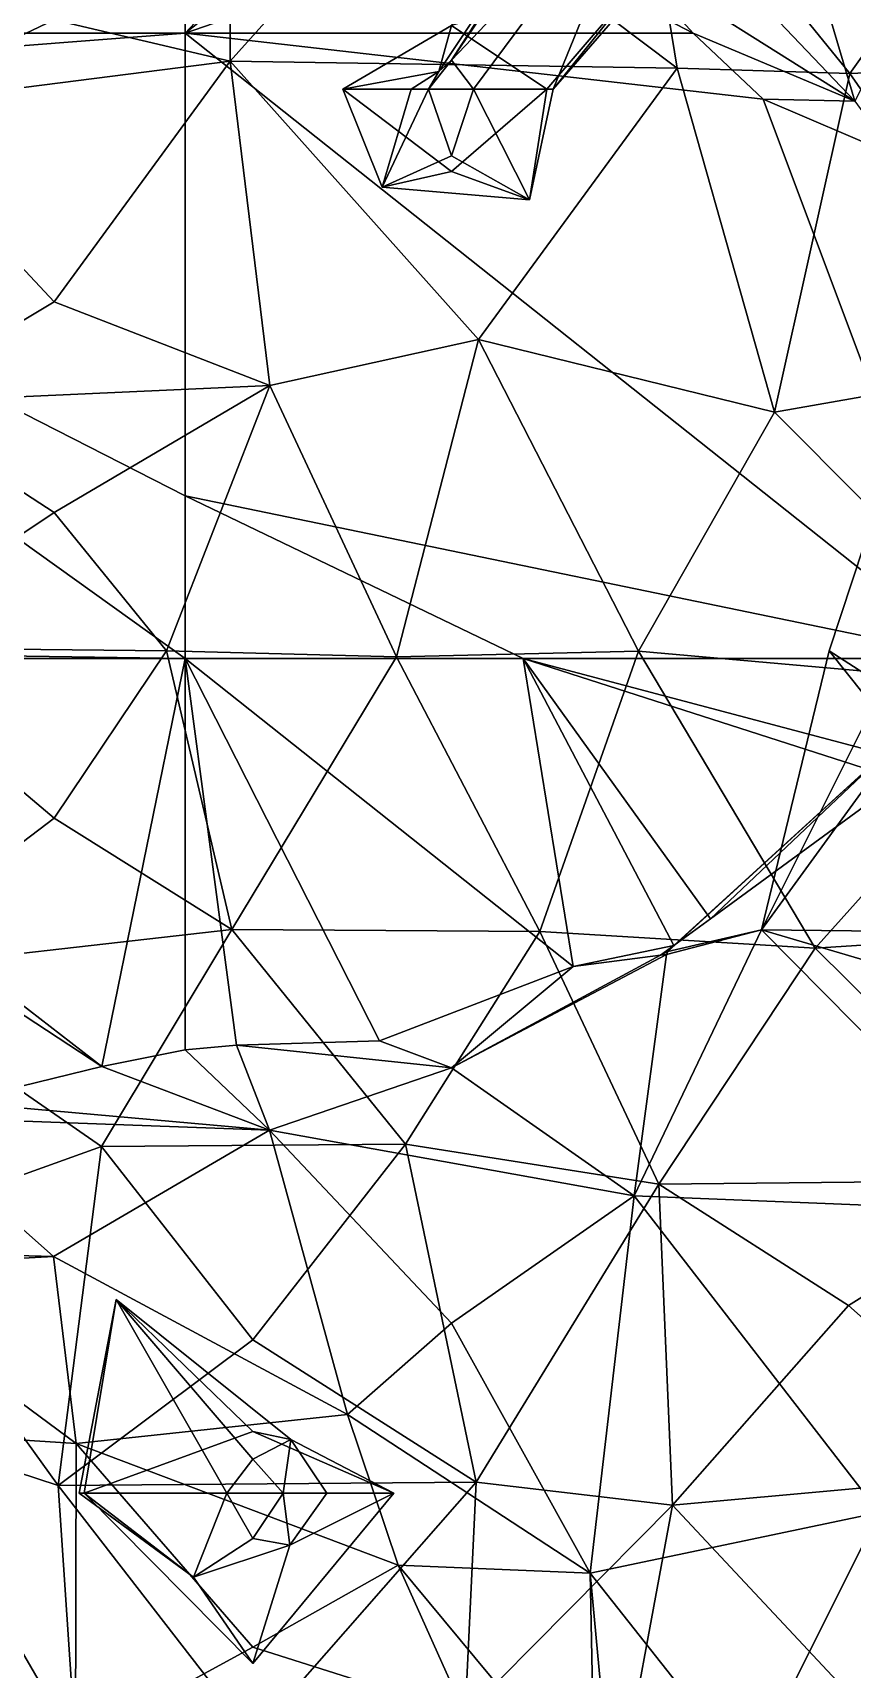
# Model space of a CAD drawing. Extents: x 290034 to 295698, y 4553723 to 4561693.
# Drawn here: x 295160.3 to 295212.3, y 4559483.7 to 4559587.6 of the extents above; entities that cross this region are included whole.
import ezdxf

# ---------------------------------------------------------------- set-up
doc = ezdxf.new("R2010")
doc.units = 0
doc.layers.add('Au_ppm_Pref_-_0_2', color=7, linetype='CONTINUOUS')

msp = doc.modelspace()

# ---------------------------------------------------------------- linework, layer by layer
at = {"layer": 'Au_ppm_Pref_-_0_2'}
for points in [[(295172.85, 4559585.78, 1865.25), (295172.92, 4559603.34, 1860.16), (295161.7, 4559588.42, 1860.48)], [(295172.85, 4559585.78, 1865.25), (295184.06, 4559598.28, 1862.43), (295172.92, 4559603.34, 1860.16)], [(295170, 4559602.67, 1895.47), (295170, 4559587.56, 1896.41), (295120, 4559587.56, 1896.36)], [(295120, 4559587.56, 1896.36), (295120, 4559595.63, 1895.47), (295170, 4559602.67, 1895.47)], [(295161.7, 4559588.42, 1860.48), (295152.36, 4559601.82, 1860.54), (295150.09, 4559582.88, 1863.43)], [(295183.37, 4559601.87, 1896.07), (295170, 4559587.56, 1896.41), (295170, 4559602.67, 1895.47)], [(295184.98, 4559599.45, 1896.29), (295170, 4559587.56, 1896.41), (295183.37, 4559601.87, 1896.07)], [(295201.23, 4559585.35, 1865.04), (295198.55, 4559601.83, 1857.66), (295184.06, 4559598.28, 1862.43)], [(295197.24, 4559601.82, 1882.77), (295186.1, 4559585.14, 1882.77), (295186.9, 4559588.04, 1884.11)], [(295197.24, 4559601.82, 1882.77), (295186.9, 4559585.85, 1882.15), (295186.1, 4559585.14, 1882.77)], [(295197.24, 4559601.82, 1882.77), (295197.7, 4559601.82, 1881.92), (295186.9, 4559585.85, 1882.15)], [(295199.5, 4559599.08, 1881.85), (295186.9, 4559585.85, 1882.15), (295197.7, 4559601.82, 1881.92)], [(295212.18, 4559585, 1860.44), (295224.39, 4559602.11, 1858.14), (295198.55, 4559601.83, 1857.66)], [(295212.18, 4559585, 1860.44), (295198.55, 4559601.83, 1857.66), (295201.23, 4559585.35, 1865.04)], [(295224.39, 4559602.11, 1858.14), (295212.18, 4559585, 1860.44), (295237.99, 4559586.08, 1859.83)], [(295197.63, 4559592.61, 1896.78), (295196.81, 4559599.72, 1893.85), (295212.5, 4559583.25, 1894.43)], [(295208.51, 4559596.74, 1888.71), (295212.5, 4559583.25, 1894.43), (295196.81, 4559599.72, 1893.85)], [(295170, 4559587.56, 1896.41), (295184.98, 4559599.45, 1896.29), (295189.38, 4559594.27, 1896.56)], [(295199.5, 4559599.08, 1881.85), (295188.31, 4559584, 1882.1), (295186.9, 4559585.85, 1882.15)], [(295199.5, 4559599.08, 1881.85), (295193.35, 4559584, 1882.77), (295188.31, 4559584, 1882.1)], [(295199.5, 4559599.08, 1881.85), (295203.68, 4559595.91, 1882.77), (295193.35, 4559584, 1882.77)], [(295172.85, 4559585.78, 1865.25), (295201.23, 4559585.35, 1865.04), (295184.06, 4559598.28, 1862.43)], [(295212.5, 4559583.25, 1894.43), (295208.51, 4559596.74, 1888.71), (295217.79, 4559593.78, 1888.71)], [(295199.5, 4559591.64, 1886.16), (295193.35, 4559584, 1882.77), (295203.68, 4559595.91, 1882.77)], [(295170, 4559587.56, 1896.41), (295189.38, 4559594.27, 1896.56), (295202.24, 4559587.56, 1897.05)], [(295202.24, 4559587.56, 1897.05), (295189.38, 4559594.27, 1896.56), (295197.63, 4559592.61, 1896.78)], [(295197.63, 4559592.61, 1896.78), (295212.5, 4559583.25, 1894.43), (295202.24, 4559587.56, 1897.05)], [(295199.5, 4559591.64, 1886.16), (295186.9, 4559588.04, 1884.11), (295192.95, 4559584, 1885.62)], [(295199.5, 4559591.64, 1886.16), (295192.95, 4559584, 1885.62), (295193.35, 4559584, 1882.77)], [(295172.85, 4559585.78, 1865.25), (295161.7, 4559588.42, 1860.48), (295150.09, 4559582.88, 1863.43)], [(295120, 4559583.71, 1895.47), (295120, 4559587.56, 1896.36), (295170, 4559587.56, 1896.41)], [(295170, 4559587.56, 1896.41), (295170, 4559558.2, 1895.47), (295120, 4559583.71, 1895.47)], [(295206.69, 4559583.38, 1896.98), (295170, 4559587.56, 1896.41), (295202.24, 4559587.56, 1897.05)], [(295220, 4559547.87, 1895.91), (295170, 4559587.56, 1896.41), (295206.69, 4559583.38, 1896.98)], [(295170, 4559558.2, 1895.47), (295170, 4559587.56, 1896.41), (295220, 4559547.87, 1895.91)], [(295186.1, 4559585.14, 1882.77), (295180.02, 4559584, 1886.01), (295186.9, 4559588.04, 1884.11)], [(295192.95, 4559584, 1885.62), (295186.9, 4559588.04, 1884.11), (295180.02, 4559584, 1886.01)], [(295202.24, 4559587.56, 1897.05), (295212.5, 4559583.25, 1894.43), (295206.69, 4559583.38, 1896.98)], [(295172.85, 4559585.78, 1865.25), (295150.09, 4559582.88, 1863.43), (295161.7, 4559570.52, 1866.39)], [(295172.85, 4559585.78, 1865.25), (295161.7, 4559570.52, 1866.39), (295175.38, 4559565.2, 1871.66)], [(295172.85, 4559585.78, 1865.25), (295175.38, 4559565.2, 1871.66), (295188.63, 4559568.12, 1866.41)], [(295172.85, 4559585.78, 1865.25), (295188.63, 4559568.12, 1866.41), (295201.23, 4559585.35, 1865.04)], [(295186.1, 4559585.14, 1882.77), (295186.9, 4559585.85, 1882.15), (295185.44, 4559584, 1882.08)], [(295186.9, 4559585.85, 1882.15), (295188.31, 4559584, 1882.1), (295185.44, 4559584, 1882.08)], [(295188.63, 4559568.12, 1866.41), (295207.41, 4559563.5, 1863.29), (295201.23, 4559585.35, 1865.04)], [(295212.18, 4559585, 1860.44), (295201.23, 4559585.35, 1865.04), (295207.41, 4559563.5, 1863.29)], [(295212.18, 4559585, 1860.44), (295225, 4559566.6, 1861.43), (295237.99, 4559586.08, 1859.83)], [(295186.1, 4559585.14, 1882.77), (295184.34, 4559584, 1882.77), (295180.02, 4559584, 1886.01)], [(295186.1, 4559585.14, 1882.77), (295185.44, 4559584, 1882.08), (295184.34, 4559584, 1882.77)], [(295212.18, 4559585, 1860.44), (295207.41, 4559563.5, 1863.29), (295225, 4559566.6, 1861.43)], [(295170, 4559547.87, 1895.14), (295131.16, 4559548.45, 1889.12), (295120, 4559583.71, 1895.47)], [(295120, 4559583.71, 1895.47), (295170, 4559558.2, 1895.47), (295170, 4559547.87, 1895.14)], [(295182.51, 4559577.8, 1882.77), (295180.02, 4559584, 1886.01), (295184.34, 4559584, 1882.77)], [(295182.51, 4559577.8, 1882.77), (295186.9, 4559578.78, 1884.51), (295180.02, 4559584, 1886.01)], [(295186.9, 4559578.78, 1884.51), (295192.95, 4559584, 1885.62), (295180.02, 4559584, 1886.01)], [(295184.34, 4559584, 1882.77), (295185.44, 4559584, 1882.08), (295182.51, 4559577.8, 1882.77)], [(295182.51, 4559577.8, 1882.77), (295185.44, 4559584, 1882.08), (295186.9, 4559579.77, 1881.35)], [(295188.31, 4559584, 1882.1), (295186.9, 4559579.77, 1881.35), (295185.44, 4559584, 1882.08)], [(295191.86, 4559576.99, 1882.77), (295192.95, 4559584, 1885.62), (295186.9, 4559578.78, 1884.51)], [(295191.86, 4559576.99, 1882.77), (295186.9, 4559579.77, 1881.35), (295188.31, 4559584, 1882.1)], [(295191.86, 4559576.99, 1882.77), (295188.31, 4559584, 1882.1), (295193.35, 4559584, 1882.77)], [(295193.35, 4559584, 1882.77), (295192.95, 4559584, 1885.62), (295191.86, 4559576.99, 1882.77)], [(295220, 4559547.87, 1895.91), (295206.69, 4559583.38, 1896.98), (295214.99, 4559579.83, 1897.02)], [(295212.5, 4559583.25, 1894.43), (295214.99, 4559579.83, 1897.02), (295206.69, 4559583.38, 1896.98)], [(295150.09, 4559582.88, 1863.43), (295150.99, 4559564.1, 1869.61), (295161.7, 4559570.52, 1866.39)], [(295182.51, 4559577.8, 1882.77), (295186.9, 4559579.77, 1881.35), (295191.86, 4559576.99, 1882.77)], [(295191.86, 4559576.99, 1882.77), (295186.9, 4559578.78, 1884.51), (295182.51, 4559577.8, 1882.77)], [(295161.7, 4559570.52, 1866.39), (295150.99, 4559564.1, 1869.61), (295175.38, 4559565.2, 1871.66)], [(295183.42, 4559547.98, 1869.05), (295188.63, 4559568.12, 1866.41), (295175.38, 4559565.2, 1871.66)], [(295198.78, 4559548.35, 1864.56), (295188.63, 4559568.12, 1866.41), (295183.42, 4559547.98, 1869.05)], [(295207.41, 4559563.5, 1863.29), (295188.63, 4559568.12, 1866.41), (295198.78, 4559548.35, 1864.56)], [(295225, 4559566.6, 1861.43), (295207.41, 4559563.5, 1863.29), (295224.81, 4559546.03, 1862.28)], [(295175.38, 4559565.2, 1871.66), (295150.99, 4559564.1, 1869.61), (295161.7, 4559557.14, 1873.81)], [(295175.38, 4559565.2, 1871.66), (295161.7, 4559557.14, 1873.81), (295168.81, 4559548.37, 1874.24)], [(295175.38, 4559565.2, 1871.66), (295168.81, 4559548.37, 1874.24), (295183.42, 4559547.98, 1869.05)], [(295148.87, 4559548.58, 1876.88), (295161.7, 4559557.14, 1873.81), (295150.99, 4559564.1, 1869.61)], [(295207.41, 4559563.5, 1863.29), (295198.78, 4559548.35, 1864.56), (295224.81, 4559546.03, 1862.28)], [(295214.33, 4559546.14, 1883.23), (295210.87, 4559548.37, 1888.71), (295215.28, 4559561.69, 1888.71)], [(295210.87, 4559548.37, 1888.71), (295215.36, 4559542.74, 1893.11), (295215.28, 4559561.69, 1888.71)], [(295170, 4559547.87, 1895.14), (295170, 4559558.2, 1895.47), (295191.46, 4559547.87, 1895.47)], [(295220, 4559547.87, 1895.91), (295191.46, 4559547.87, 1895.47), (295170, 4559558.2, 1895.47)], [(295148.87, 4559548.58, 1876.88), (295168.81, 4559548.37, 1874.24), (295161.7, 4559557.14, 1873.81)], [(295170, 4559547.87, 1895.14), (295131.25, 4559547.87, 1889), (295131.16, 4559548.45, 1889.12)], [(295131.25, 4559547.87, 1889), (295164.71, 4559521.98, 1890.41), (295132.6, 4559543.05, 1888.49)], [(295170, 4559547.87, 1895.14), (295164.71, 4559521.98, 1890.41), (295131.25, 4559547.87, 1889)], [(295148.87, 4559548.58, 1876.88), (295148.77, 4559527.92, 1872), (295161.7, 4559537.75, 1874.43)], [(295148.87, 4559548.58, 1876.88), (295161.7, 4559537.75, 1874.43), (295168.81, 4559548.37, 1874.24)], [(295172.96, 4559530.68, 1870.47), (295168.81, 4559548.37, 1874.24), (295161.7, 4559537.75, 1874.43)], [(295170, 4559547.87, 1895.14), (295170, 4559523.04, 1891.41), (295164.71, 4559521.98, 1890.41)], [(295183.42, 4559547.98, 1869.05), (295168.81, 4559548.37, 1874.24), (295172.96, 4559530.68, 1870.47)], [(295170, 4559547.87, 1895.14), (295191.46, 4559547.87, 1895.47), (295194.63, 4559528.33, 1894.38)], [(295170, 4559523.04, 1891.41), (295170, 4559547.87, 1895.14), (295173.27, 4559523.33, 1891.74)], [(295173.27, 4559523.33, 1891.74), (295170, 4559547.87, 1895.14), (295182.34, 4559523.6, 1892.58)], [(295182.34, 4559523.6, 1892.58), (295170, 4559547.87, 1895.14), (295194.63, 4559528.33, 1894.38)], [(295183.42, 4559547.98, 1869.05), (295172.96, 4559530.68, 1870.47), (295192.51, 4559530.55, 1867.59)], [(295198.78, 4559548.35, 1864.56), (295183.42, 4559547.98, 1869.05), (295192.51, 4559530.55, 1867.59)], [(295203.34, 4559531.36, 1894.69), (295201.01, 4559529.65, 1894.56), (295191.46, 4559547.87, 1895.47)], [(295201.01, 4559529.65, 1894.56), (295194.63, 4559528.33, 1894.38), (295191.46, 4559547.87, 1895.47)], [(295220, 4559547.87, 1895.91), (295218.2, 4559540.78, 1895.47), (295191.46, 4559547.87, 1895.47)], [(295215.39, 4559540.18, 1895.39), (295203.34, 4559531.36, 1894.69), (295191.46, 4559547.87, 1895.47)], [(295218.2, 4559540.78, 1895.47), (295215.39, 4559540.18, 1895.39), (295191.46, 4559547.87, 1895.47)], [(295198.78, 4559548.35, 1864.56), (295192.51, 4559530.55, 1867.59), (295209.98, 4559529.49, 1864)], [(295198.78, 4559548.35, 1864.56), (295209.98, 4559529.49, 1864), (295224.81, 4559546.03, 1862.28)], [(295206.57, 4559530.66, 1887.51), (295215.36, 4559542.74, 1893.11), (295210.87, 4559548.37, 1888.71)], [(295206.57, 4559530.66, 1887.51), (295210.87, 4559548.37, 1888.71), (295214.33, 4559546.14, 1883.23)], [(295216.09, 4559530.55, 1882.77), (295206.57, 4559530.66, 1887.51), (295214.33, 4559546.14, 1883.23)], [(295237.3, 4559531.24, 1862.82), (295224.81, 4559546.03, 1862.28), (295209.98, 4559529.49, 1864)], [(295132.6, 4559543.05, 1888.49), (295164.71, 4559521.98, 1890.41), (295155.46, 4559519.72, 1888.61)], [(295201.01, 4559529.65, 1894.56), (295215.36, 4559542.74, 1893.11), (295200.64, 4559529.28, 1894.53)], [(295215.36, 4559542.74, 1893.11), (295206.57, 4559530.66, 1887.51), (295200.64, 4559529.28, 1894.53)], [(295203.34, 4559531.36, 1894.69), (295215.36, 4559542.74, 1893.11), (295201.01, 4559529.65, 1894.56)], [(295215.36, 4559542.74, 1893.11), (295203.34, 4559531.36, 1894.69), (295215.39, 4559540.18, 1895.39)], [(295161.7, 4559537.75, 1874.43), (295148.77, 4559527.92, 1872), (295172.96, 4559530.68, 1870.47)], [(295224.86, 4559514.77, 1865.81), (295237.3, 4559531.24, 1862.82), (295209.98, 4559529.49, 1864)], [(295164.7, 4559516.9, 1868.09), (295172.96, 4559530.68, 1870.47), (295148.77, 4559527.92, 1872)], [(295183.98, 4559517.05, 1868.07), (295172.96, 4559530.68, 1870.47), (295164.7, 4559516.9, 1868.09)], [(295183.98, 4559517.05, 1868.07), (295192.51, 4559530.55, 1867.59), (295172.96, 4559530.68, 1870.47)], [(295200.06, 4559514.52, 1867.25), (295192.51, 4559530.55, 1867.59), (295183.98, 4559517.05, 1868.07)], [(295200.06, 4559514.52, 1867.25), (295209.98, 4559529.49, 1864), (295192.51, 4559530.55, 1867.59)], [(295206.57, 4559530.66, 1887.51), (295198.49, 4559513.78, 1887.39), (295200.56, 4559529.09, 1894.52)], [(295206.57, 4559530.66, 1887.51), (295224.3, 4559512.74, 1888.74), (295198.49, 4559513.78, 1887.39)], [(295206.57, 4559530.66, 1887.51), (295200.56, 4559529.09, 1894.52), (295200.64, 4559529.28, 1894.53)], [(295221.64, 4559526.22, 1882.77), (295224.3, 4559512.74, 1888.74), (295206.57, 4559530.66, 1887.51)], [(295216.09, 4559530.55, 1882.77), (295221.64, 4559526.22, 1882.77), (295206.57, 4559530.66, 1887.51)], [(295200.17, 4559529.05, 1894.51), (295200.56, 4559529.09, 1894.52), (295186.9, 4559521.9, 1891.59)], [(295200.56, 4559529.09, 1894.52), (295198.49, 4559513.78, 1887.39), (295186.9, 4559521.9, 1891.59)], [(295201.01, 4559529.65, 1894.56), (295200.17, 4559529.05, 1894.51), (295194.63, 4559528.33, 1894.38)], [(295209.98, 4559529.49, 1864), (295200.06, 4559514.52, 1867.25), (295224.86, 4559514.77, 1865.81)], [(295201.01, 4559529.65, 1894.56), (295200.64, 4559529.28, 1894.53), (295200.17, 4559529.05, 1894.51)], [(295200.64, 4559529.28, 1894.53), (295200.56, 4559529.09, 1894.52), (295200.17, 4559529.05, 1894.51)], [(295194.63, 4559528.33, 1894.38), (295186.9, 4559521.9, 1891.59), (295182.34, 4559523.6, 1892.58)], [(295200.17, 4559529.05, 1894.51), (295186.9, 4559521.9, 1891.59), (295194.63, 4559528.33, 1894.38)], [(295148.77, 4559527.92, 1872), (295150.21, 4559511.7, 1864.77), (295164.7, 4559516.9, 1868.09)], [(295170, 4559523.04, 1891.41), (295175.36, 4559517.93, 1887.68), (295164.71, 4559521.98, 1890.41)], [(295173.27, 4559523.33, 1891.74), (295175.36, 4559517.93, 1887.68), (295170, 4559523.04, 1891.41)], [(295182.34, 4559523.6, 1892.58), (295186.9, 4559521.9, 1891.59), (295173.27, 4559523.33, 1891.74)], [(295186.9, 4559521.9, 1891.59), (295175.36, 4559517.93, 1887.68), (295173.27, 4559523.33, 1891.74)], [(295175.36, 4559517.93, 1887.68), (295155.46, 4559519.72, 1888.61), (295164.71, 4559521.98, 1890.41)], [(295198.49, 4559513.78, 1887.39), (295175.36, 4559517.93, 1887.68), (295186.9, 4559521.9, 1891.59)], [(295161.64, 4559509.92, 1883.04), (295135.65, 4559510.62, 1883.53), (295151.64, 4559518.81, 1887.87)], [(295175.36, 4559517.93, 1887.68), (295151.64, 4559518.81, 1887.87), (295155.46, 4559519.72, 1888.61)], [(295175.36, 4559517.93, 1887.68), (295161.64, 4559509.92, 1883.04), (295151.64, 4559518.81, 1887.87)], [(295180.3, 4559499.89, 1882.06), (295161.64, 4559509.92, 1883.04), (295175.36, 4559517.93, 1887.68)], [(295180.3, 4559499.89, 1882.06), (295175.36, 4559517.93, 1887.68), (295186.9, 4559505.69, 1885.11)], [(295198.49, 4559513.78, 1887.39), (295186.9, 4559505.69, 1885.11), (295175.36, 4559517.93, 1887.68)], [(295164.7, 4559516.9, 1868.09), (295150.21, 4559511.7, 1864.77), (295161.95, 4559495.38, 1865.22)], [(295174.3, 4559504.63, 1867.65), (295164.7, 4559516.9, 1868.09), (295161.95, 4559495.38, 1865.22)], [(295174.3, 4559504.63, 1867.65), (295183.98, 4559517.05, 1868.07), (295164.7, 4559516.9, 1868.09)], [(295183.98, 4559517.05, 1868.07), (295174.3, 4559504.63, 1867.65), (295188.47, 4559495.61, 1866.27)], [(295183.98, 4559517.05, 1868.07), (295188.47, 4559495.61, 1866.27), (295200.06, 4559514.52, 1867.25)], [(295224.86, 4559514.77, 1865.81), (295200.06, 4559514.52, 1867.25), (295212.1, 4559506.81, 1868.91)], [(295224.01, 4559496.24, 1871.5), (295224.86, 4559514.77, 1865.81), (295212.1, 4559506.81, 1868.91)], [(295198.49, 4559513.78, 1887.39), (295195.71, 4559489.83, 1884.28), (295186.9, 4559505.69, 1885.11)], [(295188.47, 4559495.61, 1866.27), (295200.93, 4559494.15, 1870.46), (295200.06, 4559514.52, 1867.25)], [(295198.49, 4559513.78, 1887.39), (295214.05, 4559493.68, 1888.43), (295195.71, 4559489.83, 1884.28)], [(295198.49, 4559513.78, 1887.39), (295224.3, 4559512.74, 1888.74), (295214.05, 4559493.68, 1888.43)], [(295212.1, 4559506.81, 1868.91), (295200.06, 4559514.52, 1867.25), (295200.93, 4559494.15, 1870.46)], [(295161.95, 4559495.38, 1865.22), (295150.21, 4559511.7, 1864.77), (295151.54, 4559498.79, 1871.74)], [(295148.05, 4559509.18, 1877.51), (295135.65, 4559510.62, 1883.53), (295161.64, 4559509.92, 1883.04)], [(295163.08, 4559498.05, 1876.29), (295148.05, 4559509.18, 1877.51), (295161.64, 4559509.92, 1883.04)], [(295180.3, 4559499.89, 1882.06), (295163.08, 4559498.05, 1876.29), (295161.64, 4559509.92, 1883.04)], [(295151.54, 4559498.79, 1871.74), (295148.05, 4559509.18, 1877.51), (295163.08, 4559498.05, 1876.29)], [(295163.6, 4559494.91, 1864.05), (295163.27, 4559494.91, 1859.01), (295165.62, 4559507.19, 1859.01)], [(295165.62, 4559507.19, 1859.01), (295163.27, 4559494.91, 1859.01), (295172.64, 4559494.91, 1858.23)], [(295163.6, 4559494.91, 1864.05), (295165.62, 4559507.19, 1859.01), (295174.3, 4559498.81, 1860.31)], [(295165.62, 4559507.19, 1859.01), (295176.7, 4559498.3, 1859.01), (295174.3, 4559498.81, 1860.31)], [(295165.62, 4559507.19, 1859.01), (295172.64, 4559494.91, 1858.23), (295174.3, 4559497.07, 1858.29)], [(295165.62, 4559507.19, 1859.01), (295174.3, 4559497.07, 1858.29), (295176.7, 4559498.3, 1859.01)], [(295224.01, 4559496.24, 1871.5), (295212.1, 4559506.81, 1868.91), (295200.93, 4559494.15, 1870.46)], [(295180.3, 4559499.89, 1882.06), (295186.9, 4559505.69, 1885.11), (295195.71, 4559489.83, 1884.28)], [(295174.3, 4559504.63, 1867.65), (295161.95, 4559495.38, 1865.22), (295188.47, 4559495.61, 1866.27)], [(295180.3, 4559499.89, 1882.06), (295183.53, 4559490.33, 1878.4), (295163.08, 4559498.05, 1876.29)], [(295180.3, 4559499.89, 1882.06), (295195.71, 4559489.83, 1884.28), (295183.53, 4559490.33, 1878.4)], [(295163.05, 4559478.99, 1870.89), (295151.54, 4559498.79, 1871.74), (295163.08, 4559498.05, 1876.29)], [(295151.54, 4559498.79, 1871.74), (295163.05, 4559478.99, 1870.89), (295161.95, 4559495.38, 1865.22)], [(295163.05, 4559478.99, 1870.89), (295163.08, 4559498.05, 1876.29), (295174.3, 4559485.13, 1874.15)], [(295183.53, 4559490.33, 1878.4), (295174.3, 4559485.13, 1874.15), (295163.08, 4559498.05, 1876.29)], [(295183.24, 4559494.91, 1863.22), (295163.6, 4559494.91, 1864.05), (295174.3, 4559498.81, 1860.31)], [(295183.24, 4559494.91, 1863.22), (295174.3, 4559498.81, 1860.31), (295176.7, 4559498.3, 1859.01)], [(295176.23, 4559494.91, 1858.1), (295176.7, 4559498.3, 1859.01), (295174.3, 4559497.07, 1858.29)], [(295176.23, 4559494.91, 1858.1), (295179, 4559494.91, 1859.01), (295176.7, 4559498.3, 1859.01)], [(295183.24, 4559494.91, 1863.22), (295176.7, 4559498.3, 1859.01), (295179, 4559494.91, 1859.01)], [(295176.23, 4559494.91, 1858.1), (295174.3, 4559497.07, 1858.29), (295172.64, 4559494.91, 1858.23)], [(295214.13, 4559480.02, 1872.82), (295224.01, 4559496.24, 1871.5), (295200.93, 4559494.15, 1870.46)], [(295188.47, 4559495.61, 1866.27), (295161.95, 4559495.38, 1865.22), (295174.3, 4559479.43, 1865.73)], [(295163.05, 4559478.99, 1870.89), (295174.3, 4559479.43, 1865.73), (295161.95, 4559495.38, 1865.22)], [(295163.6, 4559494.91, 1864.05), (295170.53, 4559489.58, 1859.01), (295163.27, 4559494.91, 1859.01)], [(295163.27, 4559494.91, 1859.01), (295170.53, 4559489.58, 1859.01), (295172.64, 4559494.91, 1858.23)], [(295183.24, 4559494.91, 1863.22), (295174.3, 4559484.1, 1862.61), (295163.6, 4559494.91, 1864.05)], [(295174.3, 4559484.1, 1862.61), (295170.53, 4559489.58, 1859.01), (295163.6, 4559494.91, 1864.05)], [(295170.53, 4559489.58, 1859.01), (295174.3, 4559492.02, 1858.04), (295172.64, 4559494.91, 1858.23)], [(295176.23, 4559494.91, 1858.1), (295172.64, 4559494.91, 1858.23), (295174.3, 4559492.02, 1858.04)], [(295187.77, 4559480.85, 1872.55), (295188.47, 4559495.61, 1866.27), (295174.3, 4559479.43, 1865.73)], [(295176.23, 4559494.91, 1858.1), (295174.3, 4559492.02, 1858.04), (295176.65, 4559491.6, 1859.01)], [(295183.24, 4559494.91, 1863.22), (295176.65, 4559491.6, 1859.01), (295174.3, 4559484.1, 1862.61)], [(295176.23, 4559494.91, 1858.1), (295176.65, 4559491.6, 1859.01), (295179, 4559494.91, 1859.01)], [(295183.24, 4559494.91, 1863.22), (295179, 4559494.91, 1859.01), (295176.65, 4559491.6, 1859.01)], [(295187.77, 4559480.85, 1872.55), (295200.93, 4559494.15, 1870.46), (295188.47, 4559495.61, 1866.27)], [(295197.19, 4559473.88, 1876.93), (295200.93, 4559494.15, 1870.46), (295187.77, 4559480.85, 1872.55)], [(295200.93, 4559494.15, 1870.46), (295197.19, 4559473.88, 1876.93), (295214.13, 4559480.02, 1872.82)], [(295214.05, 4559493.68, 1888.43), (295205.75, 4559477.1, 1885.76), (295195.71, 4559489.83, 1884.28)], [(295214.05, 4559493.68, 1888.43), (295224.66, 4559476.27, 1888.93), (295205.75, 4559477.1, 1885.76)], [(295170.53, 4559489.58, 1859.01), (295176.65, 4559491.6, 1859.01), (295174.3, 4559492.02, 1858.04)], [(295174.3, 4559484.1, 1862.61), (295176.65, 4559491.6, 1859.01), (295170.53, 4559489.58, 1859.01)], [(295187.77, 4559480.85, 1872.55), (295174.3, 4559485.13, 1874.15), (295183.53, 4559490.33, 1878.4)], [(295187.77, 4559480.85, 1872.55), (295183.53, 4559490.33, 1878.4), (295197.19, 4559473.88, 1876.93)], [(295197.19, 4559473.88, 1876.93), (295183.53, 4559490.33, 1878.4), (295195.71, 4559489.83, 1884.28)], [(295197.19, 4559473.88, 1876.93), (295195.71, 4559489.83, 1884.28), (295195.97, 4559477.1, 1882.77)], [(295205.75, 4559477.1, 1885.76), (295195.97, 4559477.1, 1882.77), (295195.71, 4559489.83, 1884.28)], [(295187.77, 4559480.85, 1872.55), (295163.05, 4559478.99, 1870.89), (295174.3, 4559485.13, 1874.15)]]:
    msp.add_3dface(points, dxfattribs=at)

doc.saveas('drawing.dxf')
